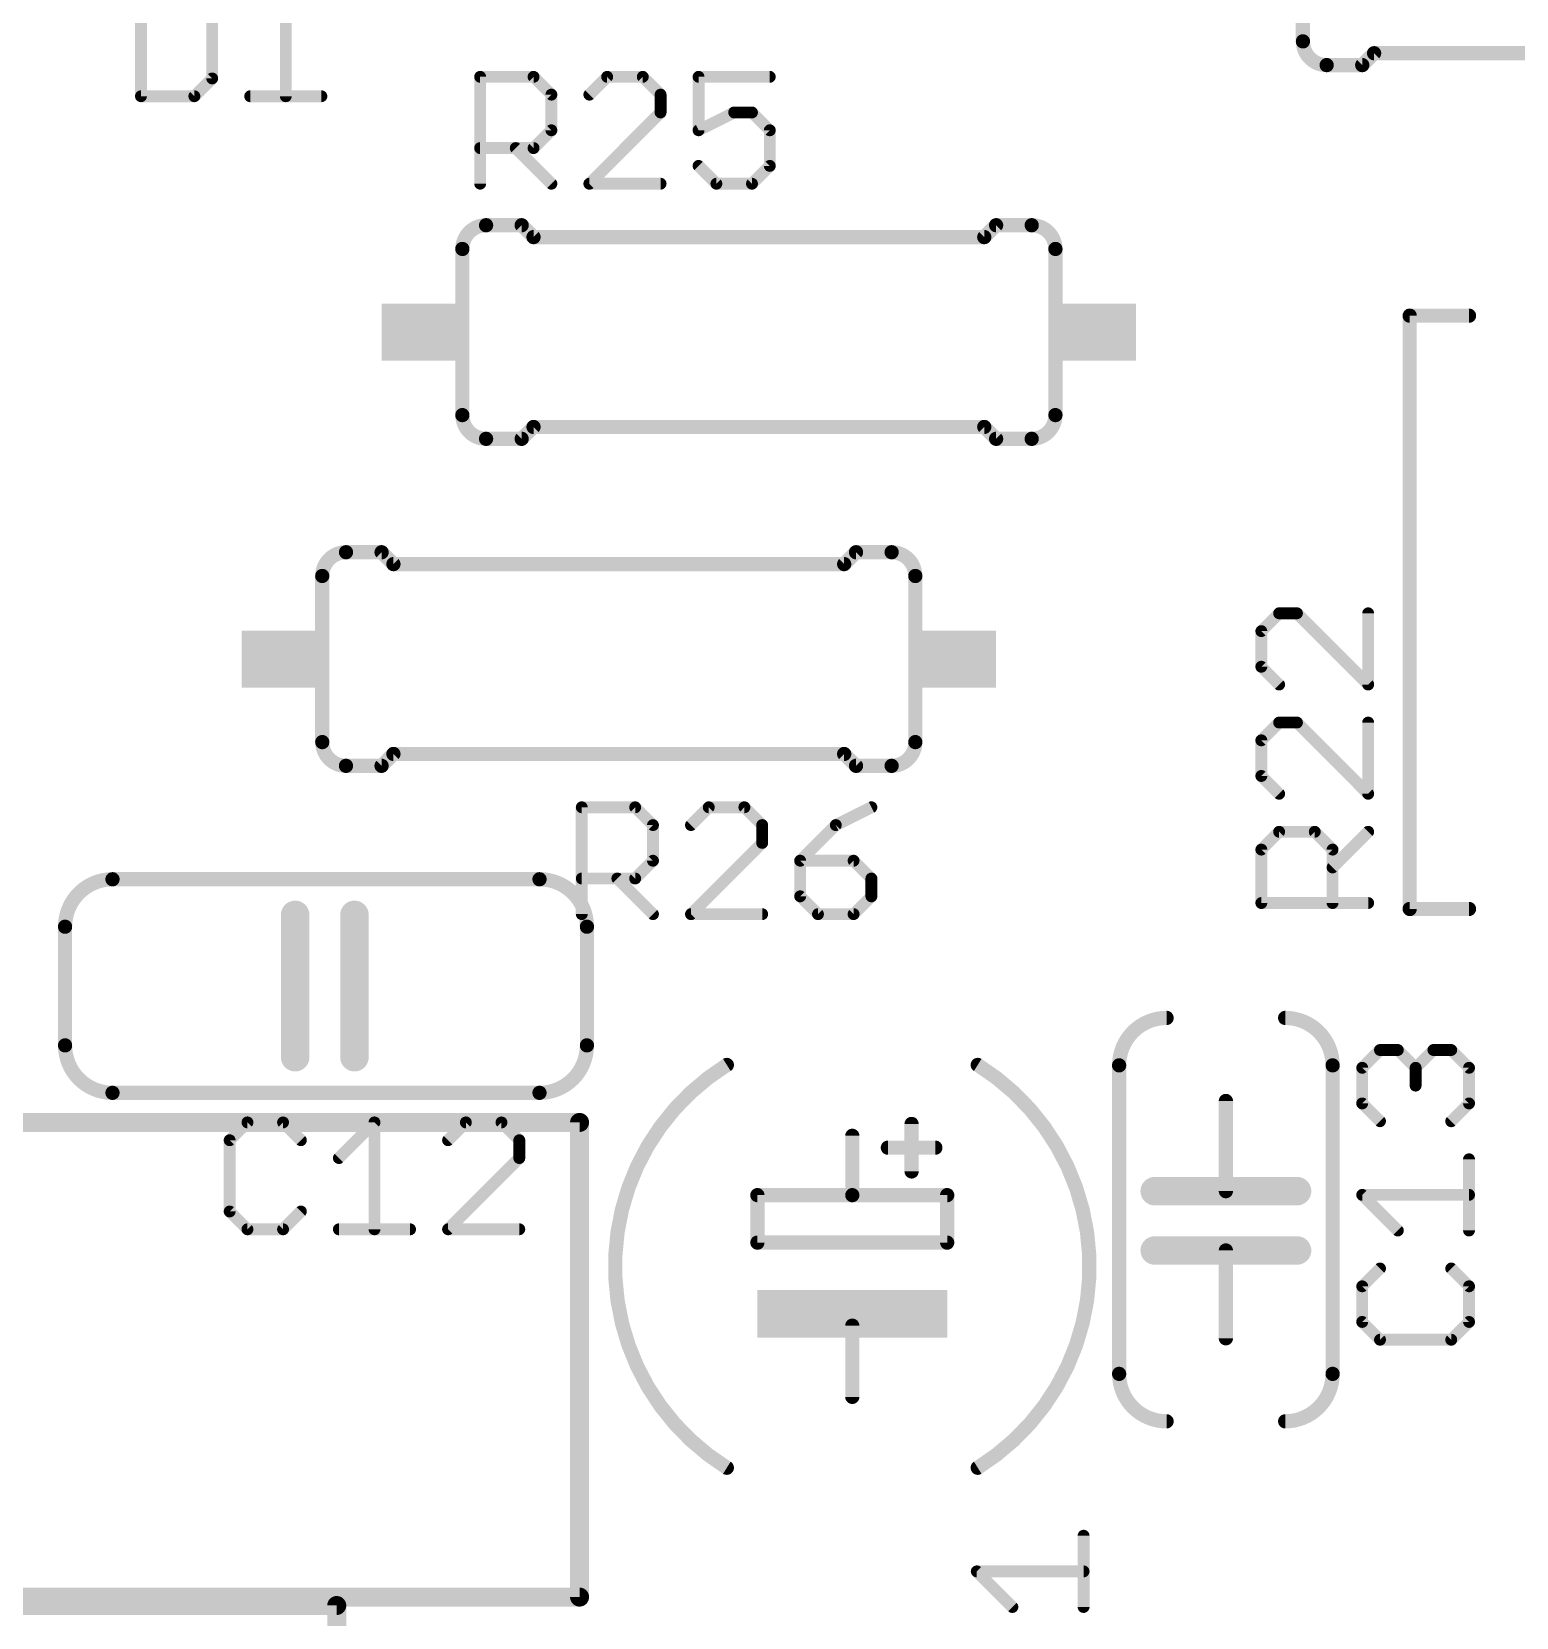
# Model space of a CAD drawing. Extents: x 0 to 70, y -10.8 to 60.8.
# Drawn here: x 28.21 to 44.11, y 8.24 to 25.21 of the extents above; entities that cross this region are included whole.
import ezdxf

# ---------------------------------------------------------------- set-up
doc = ezdxf.new("R2010")
doc.units = 0
doc.layers.add('21', color=253, linetype='CONTINUOUS')
doc.layers.add('25', color=253, linetype='CONTINUOUS')

# ---------------------------------------------------------------- blocks, each defined once
blk = doc.blocks.new('RECT')
blk.add_solid([(-0.5, -0.5), (0.5, -0.5), (-0.5, 0.5), (0.5, 0.5)])

msp = doc.modelspace()

# ---------------------------------------------------------------- linework, layer by layer
at = {"layer": '21'}
for points, const_width in [([(41.825, 26.889), (41.825, 25.111)], 0.1524), ([(42.587, 24.984), (42.46, 24.857)], 0.1524), ([(42.587, 24.984), (47.413, 24.984)], 0.1524), ([(42.079, 24.857), (42.46, 24.857)], 0.1524), ([(33.079, 23.143), (33.46, 23.143)], 0.1524), ([(33.587, 23.016), (33.46, 23.143)], 0.1524), ([(38.413, 23.016), (33.587, 23.016)], 0.1524), ([(38.413, 23.016), (38.54, 23.143)], 0.1524), ([(38.921, 23.143), (38.54, 23.143)], 0.1524), ([(32.825, 21.111), (32.825, 22.889)], 0.1524), ([(39.175, 21.111), (39.175, 22.889)], 0.1524), ([(42.968, 22.175), (42.968, 15.825)], 0.1524), ([(43.603, 22.175), (42.968, 22.175)], 0.1524), ([(33.587, 20.984), (33.46, 20.857)], 0.1524), ([(38.413, 20.984), (33.587, 20.984)], 0.1524), ([(38.413, 20.984), (38.54, 20.857)], 0.1524), ([(33.079, 20.857), (33.46, 20.857)], 0.1524), ([(38.921, 20.857), (38.54, 20.857)], 0.1524), ([(31.579, 19.643), (31.96, 19.643)], 0.1524), ([(32.087, 19.516), (31.96, 19.643)], 0.1524), ([(36.913, 19.516), (37.04, 19.643)], 0.1524), ([(37.421, 19.643), (37.04, 19.643)], 0.1524), ([(32.087, 19.516), (36.913, 19.516)], 0.1524), ([(31.325, 19.389), (31.325, 17.611)], 0.1524), ([(37.675, 19.389), (37.675, 17.611)], 0.1524), ([(32.087, 17.484), (31.96, 17.357)], 0.1524), ([(32.087, 17.484), (36.913, 17.484)], 0.1524), ([(36.913, 17.484), (37.04, 17.357)], 0.1524), ([(31.579, 17.357), (31.96, 17.357)], 0.1524), ([(37.421, 17.357), (37.04, 17.357)], 0.1524), ([(29.079, 16.143), (33.651, 16.143)], 0.1524), ([(31.0348, 14.238), (31.0348, 15.762)], 0.3048), ([(31.6698, 14.238), (31.6698, 15.762)], 0.3048), ([(42.968, 15.825), (43.603, 15.825)], 0.1524), ([(28.571, 15.635), (28.571, 14.365)], 0.1524), ([(34.159, 15.635), (34.159, 14.365)], 0.1524), ([(39.857, 10.849), (39.857, 14.151)], 0.1524), ([(42.143, 10.849), (42.143, 14.151)], 0.1524), ([(29.079, 13.857), (33.651, 13.857)], 0.1524), ([(41, 13.77), (41, 12.8048)], 0.1524), ([(23.92, 13.54), (34.08, 13.54)], 0.2032), ([(34.08, 13.54), (34.08, 8.46)], 0.2032), ([(37.635, 13.524), (37.635, 13.016)], 0.1524), ([(37, 13.397), (37, 12.762)], 0.1524), ([(37.381, 13.27), (37.889, 13.27)], 0.1524), ([(41, 12.8048), (40.238, 12.8048)], 0.3048), ([(41.762, 12.8048), (41, 12.8048)], 0.3048), ([(37, 12.762), (35.984, 12.762)], 0.1524), ([(35.984, 12.762), (35.984, 12.254)], 0.1524), ([(38.016, 12.762), (37, 12.762)], 0.1524), ([(38.016, 12.254), (38.016, 12.762)], 0.1524), ([(35.984, 12.254), (38.016, 12.254)], 0.1524), ([(41, 12.1698), (40.238, 12.1698)], 0.3048), ([(41.762, 12.1698), (41, 12.1698)], 0.3048), ([(41, 11.23), (41, 12.1698)], 0.1524), ([(37, 11.365), (37, 10.603)], 0.1524), ([(34.08, 8.46), (23.92, 8.46)], 0.2032), ([(14.78, 8.37), (31.48, 8.37)], 0.2032), ([(31.48, -0.73), (31.48, 8.37)], 0.2032)]:
    msp.add_lwpolyline(points, dxfattribs=dict(at, const_width=const_width))
for points, const_width in [([(41.825, 25.111, 0.4142), (42.079, 24.857)], 0.1524), ([(41.8631, 25.111, 1), (41.7869, 25.111)], 0.0762), ([(41.7869, 25.111, 1), (41.8631, 25.111)], 0.0762), ([(42.587, 25.0221, 1), (42.587, 24.9459)], 0.0762), ([(42.6139, 24.9571, 1), (42.5601, 25.0109)], 0.0762), ([(42.079, 24.8951, 1), (42.079, 24.8189)], 0.0762), ([(42.079, 24.8189, 1), (42.079, 24.8951)], 0.0762), ([(42.4331, 24.8839, 1), (42.4869, 24.8301)], 0.0762), ([(42.46, 24.8189, 1), (42.46, 24.8951)], 0.0762), ([(33.079, 23.143, 0.4142), (32.825, 22.889)], 0.1524), ([(33.079, 23.1811, 1), (33.079, 23.1049)], 0.0762), ([(33.079, 23.1049, 1), (33.079, 23.1811)], 0.0762), ([(33.4869, 23.1699, 1), (33.4331, 23.1161)], 0.0762), ([(33.46, 23.1049, 1), (33.46, 23.1811)], 0.0762), ([(33.587, 23.0541, 1), (33.587, 22.9779)], 0.0762), ([(33.5601, 22.9891, 1), (33.6139, 23.0429)], 0.0762), ([(38.3861, 23.0429, 1), (38.4399, 22.9891)], 0.0762), ([(38.413, 22.9779, 1), (38.413, 23.0541)], 0.0762), ([(38.54, 23.1811, 1), (38.54, 23.1049)], 0.0762), ([(38.5669, 23.1161, 1), (38.5131, 23.1699)], 0.0762), ([(39.175, 22.889, 0.4142), (38.921, 23.143)], 0.1524), ([(38.921, 23.1811, 1), (38.921, 23.1049)], 0.0762), ([(38.921, 23.1049, 1), (38.921, 23.1811)], 0.0762), ([(32.8631, 22.889, 1), (32.7869, 22.889)], 0.0762), ([(32.7869, 22.889, 1), (32.8631, 22.889)], 0.0762), ([(39.2131, 22.889, 1), (39.1369, 22.889)], 0.0762), ([(39.1369, 22.889, 1), (39.2131, 22.889)], 0.0762), ([(43.0061, 22.175, 1), (42.9299, 22.175)], 0.0762), ([(42.968, 22.2131, 1), (42.968, 22.1369)], 0.0762), ([(43.603, 22.1369, 1), (43.603, 22.2131)], 0.0762), ([(32.825, 21.111, 0.4142), (33.079, 20.857)], 0.1524), ([(32.8631, 21.111, 1), (32.7869, 21.111)], 0.0762), ([(32.7869, 21.111, 1), (32.8631, 21.111)], 0.0762), ([(33.587, 21.0221, 1), (33.587, 20.9459)], 0.0762), ([(33.6139, 20.9571, 1), (33.5601, 21.0109)], 0.0762), ([(38.4399, 21.0109, 1), (38.3861, 20.9571)], 0.0762), ([(38.413, 20.9459, 1), (38.413, 21.0221)], 0.0762), ([(38.921, 20.857, 0.4142), (39.175, 21.111)], 0.1524), ([(39.2131, 21.111, 1), (39.1369, 21.111)], 0.0762), ([(39.1369, 21.111, 1), (39.2131, 21.111)], 0.0762), ([(33.079, 20.8951, 1), (33.079, 20.8189)], 0.0762), ([(33.079, 20.8189, 1), (33.079, 20.8951)], 0.0762), ([(33.4331, 20.8839, 1), (33.4869, 20.8301)], 0.0762), ([(33.46, 20.8189, 1), (33.46, 20.8951)], 0.0762), ([(38.54, 20.8951, 1), (38.54, 20.8189)], 0.0762), ([(38.5131, 20.8301, 1), (38.5669, 20.8839)], 0.0762), ([(38.921, 20.8951, 1), (38.921, 20.8189)], 0.0762), ([(38.921, 20.8189, 1), (38.921, 20.8951)], 0.0762), ([(31.579, 19.643, 0.4142), (31.325, 19.389)], 0.1524), ([(31.579, 19.6811, 1), (31.579, 19.6049)], 0.0762), ([(31.579, 19.6049, 1), (31.579, 19.6811)], 0.0762), ([(31.9869, 19.6699, 1), (31.9331, 19.6161)], 0.0762), ([(31.96, 19.6049, 1), (31.96, 19.6811)], 0.0762), ([(37.04, 19.6811, 1), (37.04, 19.6049)], 0.0762), ([(37.0669, 19.6161, 1), (37.0131, 19.6699)], 0.0762), ([(37.675, 19.389, 0.4142), (37.421, 19.643)], 0.1524), ([(37.421, 19.6811, 1), (37.421, 19.6049)], 0.0762), ([(37.421, 19.6049, 1), (37.421, 19.6811)], 0.0762), ([(32.087, 19.5541, 1), (32.087, 19.4779)], 0.0762), ([(32.0601, 19.4891, 1), (32.1139, 19.5429)], 0.0762), ([(36.8861, 19.5429, 1), (36.9399, 19.4891)], 0.0762), ([(36.913, 19.4779, 1), (36.913, 19.5541)], 0.0762), ([(31.3631, 19.389, 1), (31.2869, 19.389)], 0.0762), ([(31.2869, 19.389, 1), (31.3631, 19.389)], 0.0762), ([(37.7131, 19.389, 1), (37.6369, 19.389)], 0.0762), ([(37.6369, 19.389, 1), (37.7131, 19.389)], 0.0762), ([(31.325, 17.611, 0.4142), (31.579, 17.357)], 0.1524), ([(31.3631, 17.611, 1), (31.2869, 17.611)], 0.0762), ([(37.421, 17.357, 0.4142), (37.675, 17.611)], 0.1524), ([(37.7131, 17.611, 1), (37.6369, 17.611)], 0.0762), ([(31.2869, 17.611, 1), (31.3631, 17.611)], 0.0762), ([(32.087, 17.5221, 1), (32.087, 17.4459)], 0.0762), ([(32.1139, 17.4571, 1), (32.0601, 17.5109)], 0.0762), ([(36.9399, 17.5109, 1), (36.8861, 17.4571)], 0.0762), ([(36.913, 17.4459, 1), (36.913, 17.5221)], 0.0762), ([(37.6369, 17.611, 1), (37.7131, 17.611)], 0.0762), ([(31.579, 17.3951, 1), (31.579, 17.3189)], 0.0762), ([(31.579, 17.3189, 1), (31.579, 17.3951)], 0.0762), ([(31.9331, 17.3839, 1), (31.9869, 17.3301)], 0.0762), ([(31.96, 17.3189, 1), (31.96, 17.3951)], 0.0762), ([(37.04, 17.3951, 1), (37.04, 17.3189)], 0.0762), ([(37.0131, 17.3301, 1), (37.0669, 17.3839)], 0.0762), ([(37.421, 17.3951, 1), (37.421, 17.3189)], 0.0762), ([(37.421, 17.3189, 1), (37.421, 17.3951)], 0.0762), ([(29.079, 16.143, 0.4142), (28.571, 15.635)], 0.1524), ([(29.079, 16.1811, 1), (29.079, 16.1049)], 0.0762), ([(29.079, 16.1049, 1), (29.079, 16.1811)], 0.0762), ([(34.159, 15.635, 0.4142), (33.651, 16.143)], 0.1524), ([(33.651, 16.1811, 1), (33.651, 16.1049)], 0.0762), ([(33.651, 16.1049, 1), (33.651, 16.1811)], 0.0762), ([(31.111, 15.762, 1), (30.9586, 15.762)], 0.1524), ([(31.746, 15.762, 1), (31.5936, 15.762)], 0.1524), ([(42.968, 15.8631, 1), (42.968, 15.7869)], 0.0762), ([(42.9299, 15.825, 1), (43.0061, 15.825)], 0.0762), ([(43.603, 15.7869, 1), (43.603, 15.8631)], 0.0762), ([(28.6091, 15.635, 1), (28.5329, 15.635)], 0.0762), ([(28.5329, 15.635, 1), (28.6091, 15.635)], 0.0762), ([(34.1971, 15.635, 1), (34.1209, 15.635)], 0.0762), ([(34.1209, 15.635, 1), (34.1971, 15.635)], 0.0762), ([(40.365, 14.659, 0.4142), (39.857, 14.151)], 0.1524), ([(40.365, 14.6209, 1), (40.365, 14.6971)], 0.0762), ([(42.143, 14.151, 0.4142), (41.635, 14.659)], 0.1524), ([(41.635, 14.6971, 1), (41.635, 14.6209)], 0.0762), ([(28.571, 14.365, 0.4142), (29.079, 13.857)], 0.1524), ([(28.6091, 14.365, 1), (28.5329, 14.365)], 0.0762), ([(33.651, 13.857, 0.4142), (34.159, 14.365)], 0.1524), ([(34.1971, 14.365, 1), (34.1209, 14.365)], 0.0762), ([(28.5329, 14.365, 1), (28.6091, 14.365)], 0.0762), ([(30.9586, 14.238, 1), (31.111, 14.238)], 0.1524), ([(31.5936, 14.238, 1), (31.746, 14.238)], 0.1524), ([(34.1209, 14.365, 1), (34.1971, 14.365)], 0.0762), ([(35.6568, 14.1557, 0.5551), (35.6568, 9.8443)], 0.1524), ([(35.6769, 14.1234, 1), (35.6367, 14.188)], 0.0762), ([(38.3432, 9.8443, 0.5551), (38.3432, 14.1557)], 0.1524), ([(38.3633, 14.188, 1), (38.3231, 14.1234)], 0.0762), ([(39.8951, 14.151, 1), (39.8189, 14.151)], 0.0762), ([(39.8189, 14.151, 1), (39.8951, 14.151)], 0.0762), ([(42.1811, 14.151, 1), (42.1049, 14.151)], 0.0762), ([(42.1049, 14.151, 1), (42.1811, 14.151)], 0.0762), ([(29.079, 13.8951, 1), (29.079, 13.8189)], 0.0762), ([(29.079, 13.8189, 1), (29.079, 13.8951)], 0.0762), ([(33.651, 13.8951, 1), (33.651, 13.8189)], 0.0762), ([(33.651, 13.8189, 1), (33.651, 13.8951)], 0.0762), ([(41.0381, 13.77, 1), (40.9619, 13.77)], 0.0762), ([(34.1308, 13.54, 1), (34.0292, 13.54)], 0.1016), ([(34.08, 13.4892, 1), (34.08, 13.5908)], 0.1016), ([(37.6731, 13.524, 1), (37.5969, 13.524)], 0.0762), ([(37.0381, 13.397, 1), (36.9619, 13.397)], 0.0762), ([(37.381, 13.3081, 1), (37.381, 13.2319)], 0.0762), ([(37.889, 13.2319, 1), (37.889, 13.3081)], 0.0762), ([(37.5969, 13.016, 1), (37.6731, 13.016)], 0.0762), ([(40.238, 12.881, 1), (40.238, 12.7286)], 0.1524), ([(41, 12.881, 1), (41, 12.7286)], 0.1524), ([(41, 12.7286, 1), (41, 12.881)], 0.1524), ([(41.762, 12.7286, 1), (41.762, 12.881)], 0.1524), ([(35.984, 12.8001, 1), (35.984, 12.7239)], 0.0762), ([(36.0221, 12.762, 1), (35.9459, 12.762)], 0.0762), ([(37, 12.8001, 1), (37, 12.7239)], 0.0762), ([(36.9619, 12.762, 1), (37.0381, 12.762)], 0.0762), ([(37, 12.7239, 1), (37, 12.8001)], 0.0762), ([(38.0541, 12.762, 1), (37.9779, 12.762)], 0.0762), ([(38.016, 12.7239, 1), (38.016, 12.8001)], 0.0762), ([(40.9619, 12.8048, 1), (41.0381, 12.8048)], 0.0762), ([(35.984, 12.2921, 1), (35.984, 12.2159)], 0.0762), ([(35.9459, 12.254, 1), (36.0221, 12.254)], 0.0762), ([(37.9779, 12.254, 1), (38.0541, 12.254)], 0.0762), ([(38.016, 12.2159, 1), (38.016, 12.2921)], 0.0762), ([(40.238, 12.246, 1), (40.238, 12.0936)], 0.1524), ([(41, 12.246, 1), (41, 12.0936)], 0.1524), ([(41, 12.0936, 1), (41, 12.246)], 0.1524), ([(41.0381, 12.1698, 1), (40.9619, 12.1698)], 0.0762), ([(41.762, 12.0936, 1), (41.762, 12.246)], 0.1524), ([(37.0381, 11.365, 1), (36.9619, 11.365)], 0.0762), ([(40.9619, 11.23, 1), (41.0381, 11.23)], 0.0762), ([(39.857, 10.849, 0.4142), (40.365, 10.341)], 0.1524), ([(39.8951, 10.849, 1), (39.8189, 10.849)], 0.0762), ([(39.8189, 10.849, 1), (39.8951, 10.849)], 0.0762), ([(41.635, 10.341, 0.4142), (42.143, 10.849)], 0.1524), ([(42.1811, 10.849, 1), (42.1049, 10.849)], 0.0762), ([(42.1049, 10.849, 1), (42.1811, 10.849)], 0.0762), ([(36.9619, 10.603, 1), (37.0381, 10.603)], 0.0762), ([(40.365, 10.3029, 1), (40.365, 10.3791)], 0.0762), ([(41.635, 10.3791, 1), (41.635, 10.3029)], 0.0762), ([(35.6367, 9.812, 1), (35.6769, 9.8766)], 0.0762), ([(38.3231, 9.8766, 1), (38.3633, 9.812)], 0.0762), ([(34.0292, 8.46, 1), (34.1308, 8.46)], 0.1016), ([(34.08, 8.4092, 1), (34.08, 8.5108)], 0.1016), ([(31.5308, 8.37, 1), (31.4292, 8.37)], 0.1016), ([(31.48, 8.3192, 1), (31.48, 8.4208)], 0.1016)]:
    msp.add_lwpolyline(points, format="xyb", dxfattribs=dict(at, const_width=const_width))
at = {"layer": '25', "const_width": 0.127}
for points in [[(29.3838, 25.6674), (29.3838, 24.5235)], [(30.9344, 25.6674), (30.9344, 24.5235)], [(30.1464, 24.7141), (30.1464, 25.4768)], [(29.9557, 24.5235), (30.1464, 24.7141)], [(33.0155, 23.5875), (33.0155, 24.7314)], [(33.0155, 24.7314), (33.5874, 24.7314)], [(33.5874, 24.7314), (33.7781, 24.5408)], [(34.3754, 24.7314), (34.1848, 24.5408)], [(34.7567, 24.7314), (34.3754, 24.7314)], [(34.9474, 24.5408), (34.7567, 24.7314)], [(36.1167, 24.7314), (35.3541, 24.7314)], [(35.3541, 24.7314), (35.3541, 24.1594)], [(29.3838, 24.5235), (29.9557, 24.5235)], [(30.5531, 24.5235), (31.3157, 24.5235)], [(33.7781, 24.5408), (33.7781, 24.1594)], [(34.9474, 24.3501), (34.9474, 24.5408)], [(34.1848, 23.5875), (34.9474, 24.3501)], [(35.3541, 24.1594), (35.7354, 24.3501)], [(35.7354, 24.3501), (35.926, 24.3501)], [(35.926, 24.3501), (36.1167, 24.1594)], [(33.7781, 24.1594), (33.5874, 23.9688)], [(36.1167, 24.1594), (36.1167, 23.7781)], [(33.5874, 23.9688), (33.0155, 23.9688)], [(33.3968, 23.9688), (33.7781, 23.5875)], [(35.5447, 23.5875), (35.3541, 23.7781)], [(36.1167, 23.7781), (35.926, 23.5875)], [(34.9474, 23.5875), (34.1848, 23.5875)], [(35.926, 23.5875), (35.5447, 23.5875)], [(41.5702, 18.9897), (41.3796, 18.799)], [(41.7609, 18.9897), (41.5702, 18.9897)], [(42.5235, 18.2271), (41.7609, 18.9897)], [(42.5235, 18.9897), (42.5235, 18.2271)], [(41.3796, 18.799), (41.3796, 18.4177)], [(41.3796, 18.4177), (41.5702, 18.2271)], [(41.5702, 17.8204), (41.3796, 17.6297)], [(41.7609, 17.8204), (41.5702, 17.8204)], [(42.5235, 17.0578), (41.7609, 17.8204)], [(42.5235, 17.8204), (42.5235, 17.0578)], [(41.3796, 17.6297), (41.3796, 17.2484)], [(41.3796, 17.2484), (41.5702, 17.0578)], [(34.1034, 15.7695), (34.1034, 16.9134)], [(34.1034, 16.9134), (34.6753, 16.9134)], [(34.6753, 16.9134), (34.866, 16.7228)], [(35.4633, 16.9134), (35.2727, 16.7228)], [(35.8446, 16.9134), (35.4633, 16.9134)], [(36.0353, 16.7228), (35.8446, 16.9134)], [(37.2046, 16.9134), (36.8233, 16.7228)], [(34.866, 16.7228), (34.866, 16.3414)], [(36.0353, 16.5321), (36.0353, 16.7228)], [(36.8233, 16.7228), (36.442, 16.3414)], [(41.3796, 16.4604), (41.5702, 16.6511)], [(41.5702, 16.6511), (41.9516, 16.6511)], [(41.9516, 16.6511), (42.1422, 16.4604)], [(42.1422, 16.2698), (42.5235, 16.6511)], [(35.2727, 15.7695), (36.0353, 16.5321)], [(41.3796, 15.8885), (41.3796, 16.4604)], [(42.1422, 16.4604), (42.1422, 15.8885)], [(34.866, 16.3414), (34.6753, 16.1508)], [(36.442, 16.3414), (36.442, 15.9601)], [(37.0139, 16.3414), (36.442, 16.3414)], [(37.2046, 16.1508), (37.0139, 16.3414)], [(34.6753, 16.1508), (34.1034, 16.1508)], [(34.4847, 16.1508), (34.866, 15.7695)], [(37.2046, 15.9601), (37.2046, 16.1508)], [(36.442, 15.9601), (36.6326, 15.7695)], [(37.0139, 15.7695), (37.2046, 15.9601)], [(36.0353, 15.7695), (35.2727, 15.7695)], [(36.6326, 15.7695), (37.0139, 15.7695)], [(42.5235, 15.8885), (41.3796, 15.8885)], [(42.4596, 14.1249), (42.6502, 14.3156)], [(42.6502, 14.3156), (42.8409, 14.3156)], [(42.8409, 14.3156), (43.0316, 14.1249)], [(43.0316, 14.1249), (43.2222, 14.3156)], [(43.2222, 14.3156), (43.4129, 14.3156)], [(43.4129, 14.3156), (43.6035, 14.1249)], [(42.4596, 13.7436), (42.4596, 14.1249)], [(43.0316, 14.1249), (43.0316, 13.9343)], [(43.6035, 14.1249), (43.6035, 13.7436)], [(42.6502, 13.553), (42.4596, 13.7436)], [(43.6035, 13.7436), (43.4129, 13.553)], [(30.524, 13.5404), (30.3334, 13.3498)], [(30.9053, 13.5404), (30.524, 13.5404)], [(31.096, 13.3498), (30.9053, 13.5404)], [(31.5027, 13.1591), (31.884, 13.5404)], [(31.884, 13.5404), (31.884, 12.3965)], [(32.8626, 13.5404), (32.672, 13.3498)], [(33.2439, 13.5404), (32.8626, 13.5404)], [(33.4346, 13.3498), (33.2439, 13.5404)], [(30.3334, 13.3498), (30.3334, 12.5871)], [(33.4346, 13.1591), (33.4346, 13.3498)], [(32.672, 12.3965), (33.4346, 13.1591)], [(43.6035, 12.3837), (43.6035, 13.1463)], [(42.8409, 12.3837), (42.4596, 12.765)], [(42.4596, 12.765), (43.6035, 12.765)], [(30.3334, 12.5871), (30.524, 12.3965)], [(30.9053, 12.3965), (31.096, 12.5871)], [(30.524, 12.3965), (30.9053, 12.3965)], [(31.5027, 12.3965), (32.2653, 12.3965)], [(33.4346, 12.3965), (32.672, 12.3965)], [(42.6502, 11.977), (42.4596, 11.7863)], [(43.6035, 11.7863), (43.4129, 11.977)], [(42.4596, 11.7863), (42.4596, 11.405)], [(43.6035, 11.405), (43.6035, 11.7863)], [(42.4596, 11.405), (42.6502, 11.2144)], [(43.4129, 11.2144), (43.6035, 11.405)], [(42.6502, 11.2144), (43.4129, 11.2144)], [(39.4765, 8.354), (39.4765, 9.1166)], [(38.7139, 8.354), (38.3326, 8.7353)], [(38.3326, 8.7353), (39.4765, 8.7353)]]:
    msp.add_lwpolyline(points, dxfattribs=at)
at = {"layer": '25', "const_width": 0.0635}
for points in [[(30.1688, 24.6916, 1), (30.124, 24.7366)], [(33.0473, 24.7314, 1), (32.9838, 24.7314)], [(33.0155, 24.7631, 1), (33.0155, 24.6997)], [(33.6098, 24.7539, 1), (33.565, 24.7089)], [(33.5874, 24.6997, 1), (33.5874, 24.7631)], [(34.3754, 24.7631, 1), (34.3754, 24.6997)], [(34.3979, 24.7089, 1), (34.3529, 24.7539)], [(34.7791, 24.7539, 1), (34.7343, 24.7089)], [(34.7567, 24.6997, 1), (34.7567, 24.7631)], [(35.3541, 24.7631, 1), (35.3541, 24.6997)], [(35.3859, 24.7314, 1), (35.3224, 24.7314)], [(36.1167, 24.6997, 1), (36.1167, 24.7631)], [(30.1147, 24.7141, 1), (30.1781, 24.7141)], [(29.3838, 24.5553, 1), (29.3838, 24.4918)], [(29.3521, 24.5235, 1), (29.4155, 24.5235)], [(29.9333, 24.546, 1), (29.9781, 24.501)], [(29.9557, 24.4918, 1), (29.9557, 24.5553)], [(30.5531, 24.5553, 1), (30.5531, 24.4918)], [(30.9027, 24.5235, 1), (30.9661, 24.5235)], [(31.3157, 24.4918, 1), (31.3157, 24.5553)], [(33.8099, 24.5408, 1), (33.7463, 24.5408)], [(33.7557, 24.5183, 1), (33.8005, 24.5633)], [(34.1623, 24.5633, 1), (34.2073, 24.5183)], [(34.9792, 24.5408, 1), (34.9156, 24.5408)], [(34.925, 24.5183, 1), (34.9698, 24.5633)], [(34.9156, 24.3501, 1), (34.9792, 24.3501)], [(34.9699, 24.3276, 1), (34.9249, 24.3726)], [(35.7354, 24.3819, 1), (35.7354, 24.3184)], [(35.7496, 24.3217, 1), (35.7212, 24.3785)], [(35.9485, 24.3726, 1), (35.9035, 24.3276)], [(35.926, 24.3184, 1), (35.926, 24.3819)], [(33.7463, 24.1594, 1), (33.8099, 24.1594)], [(33.8005, 24.1369, 1), (33.7557, 24.1819)], [(35.3399, 24.1878, 1), (35.3683, 24.131)], [(35.3224, 24.1594, 1), (35.3859, 24.1594)], [(36.1485, 24.1594, 1), (36.0849, 24.1594)], [(36.0942, 24.1369, 1), (36.1392, 24.1819)], [(33.0155, 24.0006, 1), (33.0155, 23.9371)], [(33.4193, 23.9913, 1), (33.3743, 23.9463)], [(33.565, 23.9913, 1), (33.6098, 23.9463)], [(33.5874, 23.9371, 1), (33.5874, 24.0006)], [(35.3766, 23.8006, 1), (35.3316, 23.7556)], [(36.0849, 23.7781, 1), (36.1485, 23.7781)], [(36.1391, 23.7556, 1), (36.0943, 23.8006)], [(32.9838, 23.5875, 1), (33.0473, 23.5875)], [(33.7556, 23.565, 1), (33.8006, 23.61)], [(34.1623, 23.61, 1), (34.2073, 23.565)], [(34.1848, 23.6193, 1), (34.1848, 23.5558)], [(34.9474, 23.5558, 1), (34.9474, 23.6193)], [(35.5447, 23.6193, 1), (35.5447, 23.5558)], [(35.5222, 23.565, 1), (35.5672, 23.61)], [(35.9036, 23.61, 1), (35.9484, 23.565)], [(35.926, 23.5558, 1), (35.926, 23.6193)], [(41.5702, 19.0214, 1), (41.5702, 18.958)], [(41.5927, 18.9673, 1), (41.5477, 19.0121)], [(41.7834, 19.0122, 1), (41.7384, 18.9672)], [(41.7609, 18.958, 1), (41.7609, 19.0214)], [(42.5553, 18.9897, 1), (42.4917, 18.9897)], [(41.4114, 18.799, 1), (41.3479, 18.799)], [(41.3571, 18.8214, 1), (41.4021, 18.7766)], [(41.4021, 18.4402, 1), (41.3571, 18.3952)], [(41.3479, 18.4177, 1), (41.4114, 18.4177)], [(41.5477, 18.2046, 1), (41.5927, 18.2496)], [(42.4917, 18.2271, 1), (42.5553, 18.2271)], [(42.501, 18.2046, 1), (42.546, 18.2496)], [(41.5702, 17.8521, 1), (41.5702, 17.7887)], [(41.5927, 17.798, 1), (41.5477, 17.8428)], [(41.7834, 17.8429, 1), (41.7384, 17.7979)], [(41.7609, 17.7887, 1), (41.7609, 17.8521)], [(42.5553, 17.8204, 1), (42.4917, 17.8204)], [(41.4114, 17.6297, 1), (41.3479, 17.6297)], [(41.3571, 17.6521, 1), (41.4021, 17.6073)], [(41.4021, 17.2709, 1), (41.3571, 17.2259)], [(41.3479, 17.2484, 1), (41.4114, 17.2484)], [(34.1352, 16.9134, 1), (34.0716, 16.9134)], [(34.1034, 16.9451, 1), (34.1034, 16.8817)], [(34.6977, 16.9359, 1), (34.6529, 16.8909)], [(34.6753, 16.8817, 1), (34.6753, 16.9451)], [(35.4633, 16.9451, 1), (35.4633, 16.8817)], [(35.4858, 16.8909, 1), (35.4408, 16.9359)], [(35.867, 16.9359, 1), (35.8222, 16.8909)], [(35.8446, 16.8817, 1), (35.8446, 16.9451)], [(37.2188, 16.885, 1), (37.1904, 16.9418)], [(41.5477, 17.0353, 1), (41.5927, 17.0803)], [(42.4917, 17.0578, 1), (42.5553, 17.0578)], [(42.501, 17.0353, 1), (42.546, 17.0803)], [(34.8978, 16.7228, 1), (34.8342, 16.7228)], [(34.8436, 16.7003, 1), (34.8884, 16.7453)], [(35.2502, 16.7453, 1), (35.2952, 16.7003)], [(36.0671, 16.7228, 1), (36.0035, 16.7228)], [(36.0129, 16.7003, 1), (36.0577, 16.7453)], [(36.8091, 16.7512, 1), (36.8375, 16.6944)], [(36.8458, 16.7004, 1), (36.8008, 16.7452)], [(41.5702, 16.6828, 1), (41.5702, 16.6194)], [(41.5927, 16.6287, 1), (41.5477, 16.6735)], [(41.9741, 16.6735, 1), (41.9291, 16.6287)], [(41.9516, 16.6194, 1), (41.9516, 16.6828)], [(42.546, 16.6286, 1), (42.501, 16.6736)], [(36.0035, 16.5321, 1), (36.0671, 16.5321)], [(36.0578, 16.5096, 1), (36.0128, 16.5546)], [(41.4114, 16.4604, 1), (41.3479, 16.4604)], [(41.3571, 16.4828, 1), (41.4021, 16.438)], [(42.174, 16.4604, 1), (42.1105, 16.4604)], [(42.1197, 16.438, 1), (42.1647, 16.4828)], [(34.8342, 16.3414, 1), (34.8978, 16.3414)], [(34.8884, 16.3189, 1), (34.8436, 16.3639)], [(36.4738, 16.3414, 1), (36.4102, 16.3414)], [(36.442, 16.3731, 1), (36.442, 16.3097)], [(36.4195, 16.3638, 1), (36.4645, 16.319)], [(37.0363, 16.3639, 1), (36.9915, 16.3189)], [(37.0139, 16.3097, 1), (37.0139, 16.3731)], [(42.1197, 16.2923, 1), (42.1647, 16.2473)], [(34.1034, 16.1825, 1), (34.1034, 16.1191)], [(34.5072, 16.1733, 1), (34.4622, 16.1283)], [(34.6529, 16.1733, 1), (34.6977, 16.1283)], [(34.6753, 16.1191, 1), (34.6753, 16.1825)], [(37.2364, 16.1508, 1), (37.1728, 16.1508)], [(37.1822, 16.1283, 1), (37.227, 16.1733)], [(36.4645, 15.9826, 1), (36.4195, 15.9376)], [(36.4102, 15.9601, 1), (36.4738, 15.9601)], [(37.1728, 15.9601, 1), (37.2364, 15.9601)], [(37.227, 15.9376, 1), (37.1822, 15.9826)], [(34.0716, 15.7695, 1), (34.1352, 15.7695)], [(34.8435, 15.747, 1), (34.8885, 15.792)], [(35.2502, 15.792, 1), (35.2952, 15.747)], [(35.2727, 15.8013, 1), (35.2727, 15.7378)], [(36.0353, 15.7378, 1), (36.0353, 15.8013)], [(36.6326, 15.8013, 1), (36.6326, 15.7378)], [(36.6101, 15.747, 1), (36.6551, 15.792)], [(36.9915, 15.792, 1), (37.0363, 15.747)], [(37.0139, 15.7378, 1), (37.0139, 15.8013)], [(41.3796, 15.9203, 1), (41.3796, 15.8567)], [(41.3479, 15.8885, 1), (41.4114, 15.8885)], [(42.1105, 15.8885, 1), (42.174, 15.8885)], [(42.5235, 15.8567, 1), (42.5235, 15.9203)], [(42.6502, 14.3474, 1), (42.6502, 14.2838)], [(42.6727, 14.2932, 1), (42.6277, 14.338)], [(42.8634, 14.3381, 1), (42.8184, 14.2931)], [(42.8409, 14.2838, 1), (42.8409, 14.3474)], [(43.2222, 14.3474, 1), (43.2222, 14.2838)], [(43.2447, 14.2932, 1), (43.1997, 14.338)], [(43.4354, 14.338, 1), (43.3904, 14.2932)], [(43.4129, 14.2838, 1), (43.4129, 14.3474)], [(42.4914, 14.1249, 1), (42.4278, 14.1249)], [(42.4371, 14.1473, 1), (42.4821, 14.1025)], [(43.0634, 14.1249, 1), (42.9999, 14.1249)], [(43.0091, 14.1473, 1), (43.0541, 14.1025)], [(43.0091, 14.1024, 1), (43.0541, 14.1474)], [(43.6353, 14.1249, 1), (43.5718, 14.1249)], [(43.581, 14.1025, 1), (43.626, 14.1473)], [(42.9999, 13.9343, 1), (43.0634, 13.9343)], [(42.4821, 13.7661, 1), (42.4371, 13.7211)], [(42.4278, 13.7436, 1), (42.4914, 13.7436)], [(43.5718, 13.7436, 1), (43.6353, 13.7436)], [(43.626, 13.7211, 1), (43.581, 13.7661)], [(30.524, 13.5722, 1), (30.524, 13.5086)], [(30.5465, 13.5179, 1), (30.5015, 13.5629)], [(30.9277, 13.5629, 1), (30.8829, 13.5179)], [(30.9053, 13.5086, 1), (30.9053, 13.5722)], [(31.9157, 13.5404, 1), (31.8523, 13.5404)], [(31.9065, 13.5179, 1), (31.8615, 13.5629)], [(32.8626, 13.5722, 1), (32.8626, 13.5086)], [(32.8851, 13.5179, 1), (32.8401, 13.5629)], [(33.2663, 13.5629, 1), (33.2215, 13.5179)], [(33.2439, 13.5086, 1), (33.2439, 13.5722)], [(42.6277, 13.5305, 1), (42.6727, 13.5755)], [(43.3904, 13.5755, 1), (43.4354, 13.5305)], [(30.3651, 13.3498, 1), (30.3017, 13.3498)], [(33.4664, 13.3498, 1), (33.4029, 13.3498)], [(30.3109, 13.3723, 1), (30.3559, 13.3273)], [(31.0736, 13.3273, 1), (31.1184, 13.3723)], [(32.6495, 13.3723, 1), (32.6945, 13.3273)], [(33.4122, 13.3273, 1), (33.457, 13.3723)], [(31.4802, 13.1816, 1), (31.5252, 13.1366)], [(33.4029, 13.1591, 1), (33.4664, 13.1591)], [(33.4571, 13.1366, 1), (33.4121, 13.1816)], [(43.6353, 13.1463, 1), (43.5718, 13.1463)], [(42.4821, 12.7875, 1), (42.4371, 12.7425)], [(42.4596, 12.7968, 1), (42.4596, 12.7332)], [(43.6035, 12.7332, 1), (43.6035, 12.7968)], [(30.3559, 12.6096, 1), (30.3109, 12.5646)], [(30.3017, 12.5871, 1), (30.3651, 12.5871)], [(31.1184, 12.5646, 1), (31.0736, 12.6096)], [(30.524, 12.4283, 1), (30.524, 12.3648)], [(30.5015, 12.374, 1), (30.5465, 12.419)], [(30.8829, 12.419, 1), (30.9277, 12.374)], [(30.9053, 12.3648, 1), (30.9053, 12.4283)], [(31.5027, 12.4283, 1), (31.5027, 12.3648)], [(31.8523, 12.3965, 1), (31.9157, 12.3965)], [(32.2653, 12.3648, 1), (32.2653, 12.4283)], [(32.6495, 12.419, 1), (32.6945, 12.374)], [(32.672, 12.4283, 1), (32.672, 12.3648)], [(33.4346, 12.3648, 1), (33.4346, 12.4283)], [(42.8184, 12.3612, 1), (42.8634, 12.4062)], [(43.5718, 12.3837, 1), (43.6353, 12.3837)], [(42.6727, 11.9546, 1), (42.6277, 11.9994)], [(43.4354, 11.9994, 1), (43.3904, 11.9546)], [(42.4914, 11.7863, 1), (42.4278, 11.7863)], [(42.4371, 11.8087, 1), (42.4821, 11.7639)], [(43.6353, 11.7863, 1), (43.5718, 11.7863)], [(43.581, 11.7639, 1), (43.626, 11.8087)], [(42.4821, 11.4275, 1), (42.4371, 11.3825)], [(42.4278, 11.405, 1), (42.4914, 11.405)], [(43.5718, 11.405, 1), (43.6353, 11.405)], [(43.626, 11.3825, 1), (43.581, 11.4275)], [(42.6502, 11.2462, 1), (42.6502, 11.1827)], [(42.6277, 11.1919, 1), (42.6727, 11.2369)], [(43.3904, 11.2369, 1), (43.4354, 11.1919)], [(43.4129, 11.1827, 1), (43.4129, 11.2462)], [(39.5083, 9.1166, 1), (39.4447, 9.1166)], [(38.3551, 8.7578, 1), (38.3101, 8.7128)], [(38.3326, 8.7671, 1), (38.3326, 8.7035)], [(39.4765, 8.7035, 1), (39.4765, 8.7671)], [(38.6914, 8.3315, 1), (38.7364, 8.3765)], [(39.4447, 8.354, 1), (39.5083, 8.354)]]:
    msp.add_lwpolyline(points, format="xyb", dxfattribs=at)

# ---------------------------------------------------------------- block references
at = {"layer": '21', "xscale": 0.8636, "yscale": 0.6096}
for p in [(32.3932, 22), (39.6068, 22)]:
    msp.add_blockref('RECT', p, dxfattribs=at)
at = {"layer": '21'}
for p, xscale, yscale, rotation in [((30.8932, 18.5), 0.8636, 0.6096, 180), ((38.1068, 18.5), 0.8636, 0.6096, 180), ((37, 11.492), 0.508, 2.032, 270)]:
    msp.add_blockref('RECT', p, dxfattribs=dict(at, xscale=xscale, yscale=yscale, rotation=rotation))

doc.saveas('drawing.dxf')
